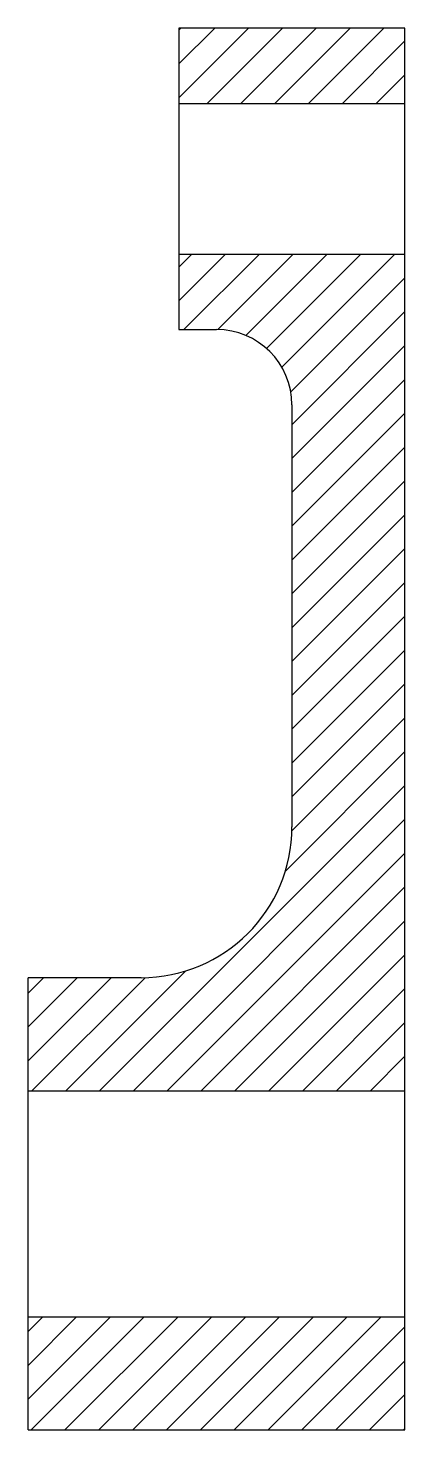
# Model space of a CAD drawing. Header units: metres. Extents: x 50 to 100, y 10 to 196.
import ezdxf

# ---------------------------------------------------------------- set-up
doc = ezdxf.new("R2010")
doc.units = ezdxf.units.M

msp = doc.modelspace()

# ---------------------------------------------------------------- hatches: boundary and pattern name
h = msp.add_hatch()
h.set_pattern_fill('ANSI31', color=256)
h.paths.add_polyline_path([(100, 196), (70, 196), (70, 186), (100, 186)])
h.paths.add_polyline_path([(100, 166), (70, 166), (70, 156), (75, 156, -0.414214), (85, 146), (85, 90, -0.414214), (65, 70), (50, 70), (50, 55), (100, 55)])
h.paths.add_polyline_path([(100, 25), (50, 25), (50, 10), (100, 10)])

# ---------------------------------------------------------------- linework, layer by layer
for p, q in [((100, 196), (70, 196)), ((70, 196), (70, 156)), ((100, 10), (100, 196)), ((70, 186), (100, 186)), ((70, 166), (100, 166)), ((70, 156), (75, 156)), ((85, 146), (85, 90)), ((50, 10), (50, 70)), ((65, 70), (50, 70)), ((50, 55), (100, 55)), ((50, 25), (100, 25)), ((50, 10), (100, 10))]:
    msp.add_line(p, q)
for centre, radius, start, end in [((75, 146), 10, 0, 90), ((65, 90), 20, 270, 0)]:
    msp.add_arc(centre, radius, start, end)

doc.saveas('drawing.dxf')
